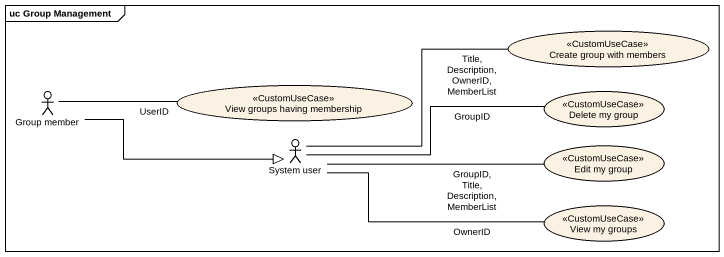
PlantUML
@startuml
mainframe uc Group Management
usecase "Create group with members" as Create_group_with_members <<CustomUseCase>>
actor "Group member" as Group_member
usecase "View groups having membership" as View_groups_having <<CustomUseCase>>
usecase "Delete my group" as Delete_my_group <<CustomUseCase>>
actor "System user" as System_user
usecase "Edit my group" as Edit_my_group <<CustomUseCase>>
usecase "View my groups" as View_my_groups <<CustomUseCase>>
Group_member -right- View_groups_having : UserID
Group_member -right-|> System_user
System_user -right- Create_group_with_members : Title, Description, OwnerID, MemberList
System_user -right- Delete_my_group : GroupID
System_user -right- Edit_my_group : GroupID, Title, Description, MemberList
System_user -right- View_my_groups : OwnerID
@enduml
